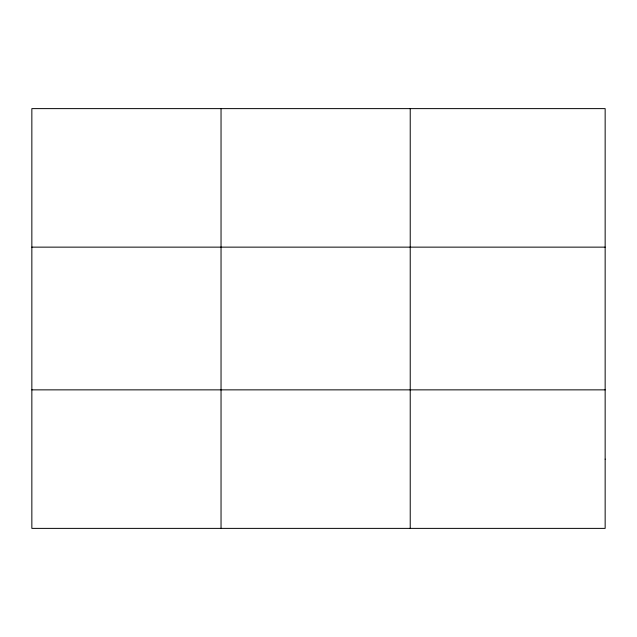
<?xml version="1.0" encoding="UTF-8"?>
<svg xmlns="http://www.w3.org/2000/svg" width="637" height="637" viewBox="0 0 637 637"><rect width="100%" height="100%" fill="white"/><g stroke="black" fill="none" stroke-linecap="round" stroke-linejoin="round"><path stroke-width="0.96" d="M221.039 528.384L221.039 108.616M410.228 528.384L410.228 108.616M31.85 247.14L605.15 247.14M31.85 389.86L605.15 389.86M605.15 459.126L605.15 528.384L31.85 528.384L31.85 108.616L605.15 108.616L605.15 459.126"/></g></svg>
